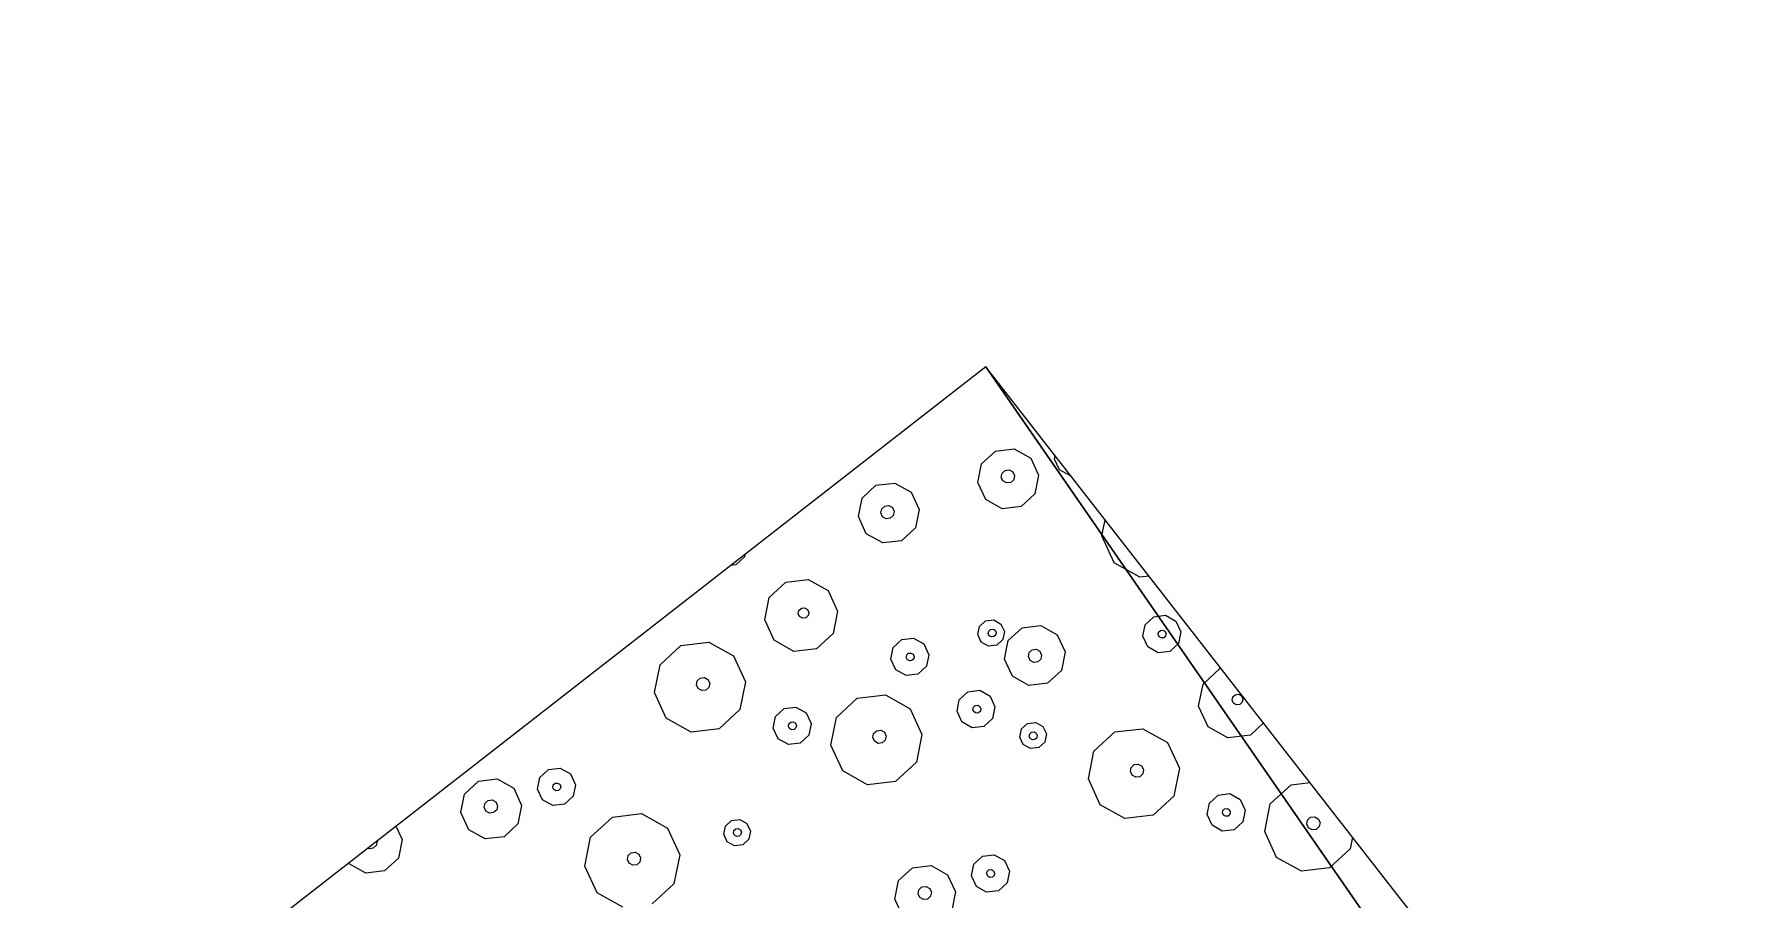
# Model space of a CAD drawing. Header units: metres. Extents: x -2858 to 512, y -1995 to 1252.
# Drawn here: x -980.06 to -972.86, y -821.78 to -818.16 of the extents above; entities that cross this region are included whole.
import ezdxf
from ezdxf.lldxf.tags import DXFTag

# ---------------------------------------------------------------- set-up
doc = ezdxf.new("R2010")
doc.units = ezdxf.units.M
doc.layers.add('Calque commun', color=7, linetype='Continuous')
tags = doc.linetypes.add('HIDDENX2', pattern=[0.75, 0.5, -0.25]).pattern_tags.tags
tags[6:7] = [DXFTag(74, 4), DXFTag(75, 0), DXFTag(340, '0'), DXFTag(46, 1.0), DXFTag(50, 0.0), DXFTag(44, 0.0), DXFTag(45, 0.0)]
tags[4:5] = [DXFTag(74, 4), DXFTag(75, 0), DXFTag(340, '0'), DXFTag(46, 1.0), DXFTag(50, 0.0), DXFTag(44, 0.0), DXFTag(45, 0.0)]

# ---------------------------------------------------------------- blocks, each defined once
blk = doc.blocks.new('pattern')
at = {"layer": 'Calque commun', "color": 54, "linetype": 'Continuous', "lineweight": 9}
for p, q in [((54.2782, 21.6281), (54.321, 21.6533)), ((54.321, 21.6533), (54.4392, 21.6421)), ((54.4392, 21.6421), (54.5281, 21.5636)), ((54.5281, 21.5636), (54.5539, 21.4477)), ((54.3169, 21.4699), (54.3238, 21.4858)), ((54.3207, 21.453), (54.3169, 21.4699)), ((54.3238, 21.4858), (54.3387, 21.4946)), ((54.3387, 21.4946), (54.3559, 21.493)), ((54.3559, 21.493), (54.3689, 21.4815)), ((54.3727, 21.4646), (54.3658, 21.4488)), ((54.3689, 21.4815), (54.3727, 21.4646)), ((54.3336, 21.4416), (54.3207, 21.453)), ((54.3509, 21.44), (54.3336, 21.4416)), ((54.3658, 21.4488), (54.3509, 21.44)), ((54.5539, 21.4477), (54.5067, 21.3389)), ((54.2864, 21.2898), (54.2267, 21.3425)), ((54.5067, 21.3389), (54.4045, 21.2785)), ((54.4045, 21.2785), (54.2864, 21.2898)), ((54.4947, 21.217), (54.5373, 21.2421)), ((54.5373, 21.2421), (54.5865, 21.2374)), ((54.475, 21.1716), (54.4947, 21.217)), ((54.4858, 21.1234), (54.475, 21.1716)), ((54.5372, 21.1665), (54.5413, 21.176)), ((54.5395, 21.1564), (54.5372, 21.1665)), ((54.5413, 21.176), (54.5503, 21.1813)), ((54.5503, 21.1813), (54.5606, 21.1803)), ((54.5606, 21.1803), (54.5684, 21.1735)), ((54.5684, 21.1735), (54.5707, 21.1633)), ((54.5865, 21.2374), (54.6236, 21.2047)), ((54.6236, 21.2047), (54.6343, 21.1565)), ((54.5228, 21.0907), (54.4858, 21.1234)), ((54.5473, 21.1495), (54.5395, 21.1564)), ((54.5576, 21.1485), (54.5473, 21.1495)), ((54.5665, 21.1538), (54.5576, 21.1485)), ((54.5707, 21.1633), (54.5665, 21.1538)), ((54.6146, 21.1111), (54.5721, 21.086)), ((54.6343, 21.1565), (54.6146, 21.1111)), ((54.1706, 21.0315), (54.246, 21.0243)), ((54.246, 21.0243), (54.3172, 20.9614)), ((54.5721, 21.086), (54.5228, 21.0907)), ((54.3172, 20.9614), (54.3378, 20.8688)), ((54.5473, 20.8951), (54.6495, 20.9554)), ((54.6495, 20.9554), (54.7676, 20.9442)), ((54.1482, 20.8865), (54.1537, 20.8993)), ((54.1512, 20.873), (54.1482, 20.8865)), ((54.1537, 20.8993), (54.1656, 20.9063)), ((54.1656, 20.9063), (54.1794, 20.905)), ((54.1794, 20.905), (54.1898, 20.8958)), ((54.1928, 20.8823), (54.1873, 20.8696)), ((54.1898, 20.8958), (54.1928, 20.8823)), ((54.5001, 20.7862), (54.5473, 20.8951)), ((54.7676, 20.9442), (54.8566, 20.8656)), ((54.1616, 20.8639), (54.1512, 20.873)), ((54.1754, 20.8626), (54.1616, 20.8639)), ((54.1873, 20.8696), (54.1754, 20.8626)), ((54.3378, 20.8688), (54.3, 20.7817)), ((54.8566, 20.8656), (54.8824, 20.7498)), ((54.1238, 20.7424), (54.1193, 20.7464)), ((54.2183, 20.7334), (54.1238, 20.7424)), ((54.3, 20.7817), (54.2183, 20.7334)), ((54.5259, 20.6704), (54.5001, 20.7862)), ((54.6454, 20.772), (54.6523, 20.7879)), ((54.6491, 20.7551), (54.6454, 20.772)), ((54.6621, 20.7437), (54.6491, 20.7551)), ((54.6523, 20.7879), (54.6672, 20.7967)), ((54.6793, 20.742), (54.6621, 20.7437)), ((54.6672, 20.7967), (54.6844, 20.795)), ((54.6942, 20.7508), (54.6793, 20.742)), ((54.6844, 20.795), (54.6974, 20.7836)), ((54.7011, 20.7667), (54.6942, 20.7508)), ((54.6974, 20.7836), (54.7011, 20.7667)), ((54.8824, 20.7498), (54.8351, 20.6409)), ((54.6148, 20.5918), (54.5259, 20.6704)), ((55.3442, 20.6522), (55.3867, 20.6773)), ((55.3867, 20.6773), (55.436, 20.6726)), ((55.436, 20.6726), (55.473, 20.6399)), ((54.733, 20.5806), (54.6148, 20.5918)), ((54.8351, 20.6409), (54.733, 20.5806)), ((55.3245, 20.6068), (55.3442, 20.6522)), ((55.3353, 20.5585), (55.3245, 20.6068)), ((55.3867, 20.6017), (55.3908, 20.6112)), ((55.389, 20.5915), (55.3867, 20.6017)), ((55.3967, 20.5847), (55.389, 20.5915)), ((55.3908, 20.6112), (55.3998, 20.6165)), ((55.3998, 20.6165), (55.4101, 20.6155)), ((55.4101, 20.6155), (55.4179, 20.6086)), ((55.4201, 20.5985), (55.416, 20.589)), ((55.4179, 20.6086), (55.4201, 20.5985)), ((55.4838, 20.5916), (55.4641, 20.5463)), ((55.473, 20.6399), (55.4838, 20.5916)), ((54.1176, 20.5177), (54.1602, 20.5429)), ((54.1602, 20.5429), (54.2094, 20.5382)), ((54.2094, 20.5382), (54.2465, 20.5054)), ((55.3723, 20.5258), (55.3353, 20.5585)), ((55.4215, 20.5211), (55.3723, 20.5258)), ((55.4071, 20.5837), (55.3967, 20.5847)), ((55.416, 20.589), (55.4071, 20.5837)), ((55.4641, 20.5463), (55.4215, 20.5211)), ((55.5278, 20.4692), (55.5592, 20.5418)), ((55.5592, 20.5418), (55.6273, 20.582)), ((54.098, 20.4723), (54.1176, 20.5177)), ((54.1087, 20.4241), (54.098, 20.4723)), ((54.1602, 20.4672), (54.1643, 20.4768)), ((54.1624, 20.4571), (54.1602, 20.4672)), ((54.1702, 20.4502), (54.1624, 20.4571)), ((54.1643, 20.4768), (54.1732, 20.482)), ((54.1805, 20.4492), (54.1702, 20.4502)), ((54.1732, 20.482), (54.1836, 20.481)), ((54.1895, 20.4545), (54.1805, 20.4492)), ((54.1836, 20.481), (54.1914, 20.4742)), ((54.1936, 20.464), (54.1895, 20.4545)), ((54.1914, 20.4742), (54.1936, 20.464)), ((54.2573, 20.4572), (54.2376, 20.4118)), ((54.2465, 20.5054), (54.2573, 20.4572)), ((55.545, 20.392), (55.5278, 20.4692)), ((55.6207, 20.4519), (55.6276, 20.4677)), ((55.6245, 20.435), (55.6207, 20.4519)), ((55.6276, 20.4677), (55.6425, 20.4765)), ((55.6425, 20.4765), (55.6598, 20.4749)), ((55.6598, 20.4749), (55.6727, 20.4634)), ((55.6765, 20.4465), (55.6696, 20.4307)), ((55.6727, 20.4634), (55.6765, 20.4465)), ((54.1458, 20.3914), (54.1087, 20.4241)), ((54.195, 20.3867), (54.1458, 20.3914)), ((54.2376, 20.4118), (54.195, 20.3867)), ((54.7982, 20.3524), (54.812, 20.3841)), ((54.812, 20.3841), (54.8418, 20.4017)), ((54.8418, 20.4017), (54.8762, 20.3984)), ((54.8762, 20.3984), (54.9022, 20.3755)), ((54.9022, 20.3755), (54.9097, 20.3418)), ((55.6043, 20.3396), (55.545, 20.392)), ((55.6375, 20.4235), (55.6245, 20.435)), ((55.6547, 20.4219), (55.6375, 20.4235)), ((55.6696, 20.4307), (55.6547, 20.4219)), ((55.7826, 20.4449), (55.7511, 20.3724)), ((54.8057, 20.3186), (54.7982, 20.3524)), ((54.8317, 20.2957), (54.8057, 20.3186)), ((54.8376, 20.3496), (54.8418, 20.3592)), ((54.8399, 20.3395), (54.8376, 20.3496)), ((54.8477, 20.3326), (54.8399, 20.3395)), ((54.8418, 20.3592), (54.8507, 20.3644)), ((54.858, 20.3316), (54.8477, 20.3326)), ((54.8507, 20.3644), (54.861, 20.3635)), ((54.8669, 20.3369), (54.858, 20.3316)), ((54.861, 20.3635), (54.8688, 20.3566)), ((54.8959, 20.31), (54.8661, 20.2924)), ((54.8711, 20.3464), (54.8669, 20.3369)), ((54.8688, 20.3566), (54.8711, 20.3464)), ((54.9097, 20.3418), (54.8959, 20.31)), ((55.683, 20.3321), (55.6043, 20.3396)), ((55.7511, 20.3724), (55.683, 20.3321)), ((54.0321, 20.2631), (54.0608, 20.2378)), ((54.0608, 20.2378), (54.0876, 20.1172)), ((54.5032, 20.2131), (54.5713, 20.2533)), ((54.5713, 20.2533), (54.6501, 20.2458)), ((54.6501, 20.2458), (54.7094, 20.1934)), ((54.8661, 20.2924), (54.8317, 20.2957)), ((54.4718, 20.1405), (54.5032, 20.2131)), ((54.7094, 20.1934), (54.7266, 20.1162)), ((54.871, 20.1475), (54.9135, 20.1726)), ((54.9135, 20.1726), (54.9627, 20.1679)), ((54.9627, 20.1679), (54.9998, 20.1352)), ((54.0876, 20.1172), (54.0385, 20.0038)), ((54.489, 20.0633), (54.4718, 20.1405)), ((54.572, 20.1328), (54.5789, 20.1487)), ((54.5758, 20.1159), (54.572, 20.1328)), ((54.5887, 20.1045), (54.5758, 20.1159)), ((54.5789, 20.1487), (54.5938, 20.1575)), ((54.606, 20.1028), (54.5887, 20.1045)), ((54.5938, 20.1575), (54.611, 20.1559)), ((54.6209, 20.1116), (54.606, 20.1028)), ((54.611, 20.1559), (54.624, 20.1444)), ((54.6277, 20.1275), (54.6209, 20.1116)), ((54.624, 20.1444), (54.6277, 20.1275)), ((54.7266, 20.1162), (54.6951, 20.0437)), ((54.8513, 20.1021), (54.871, 20.1475)), ((54.862, 20.0538), (54.8513, 20.1021)), ((54.9122, 20.0999), (54.9163, 20.1094)), ((54.9144, 20.0898), (54.9122, 20.0999)), ((54.9222, 20.0829), (54.9144, 20.0898)), ((54.9163, 20.1094), (54.9253, 20.1147)), ((54.9253, 20.1147), (54.9356, 20.1137)), ((54.9415, 20.0872), (54.9326, 20.0819)), ((54.9356, 20.1137), (54.9434, 20.1068)), ((54.9456, 20.0967), (54.9415, 20.0872)), ((54.9434, 20.1068), (54.9456, 20.0967)), ((55.0106, 20.0869), (54.9909, 20.0416)), ((54.9998, 20.1352), (55.0106, 20.0869)), ((54.5483, 20.0109), (54.489, 20.0633)), ((54.6951, 20.0437), (54.627, 20.0034)), ((54.8991, 20.0211), (54.862, 20.0538)), ((54.9483, 20.0164), (54.8991, 20.0211)), ((54.9326, 20.0819), (54.9222, 20.0829)), ((54.9909, 20.0416), (54.9483, 20.0164)), ((55.1613, 19.9967), (55.2635, 20.057)), ((55.2635, 20.057), (55.3816, 20.0457)), ((55.3816, 20.0457), (55.4706, 19.9672)), ((54.0385, 20.0038), (53.979, 19.9687)), ((54.627, 20.0034), (54.5483, 20.0109)), ((54.5958, 19.9349), (54.6096, 19.9666)), ((54.6096, 19.9666), (54.6394, 19.9842)), ((54.6314, 19.9345), (54.6356, 19.944)), ((54.6356, 19.944), (54.6445, 19.9493)), ((54.6394, 19.9842), (54.6738, 19.9809)), ((54.6445, 19.9493), (54.6548, 19.9483)), ((54.6548, 19.9483), (54.6626, 19.9414)), ((54.6738, 19.9809), (54.6998, 19.958)), ((54.6998, 19.958), (54.7073, 19.9242)), ((55.1141, 19.8878), (55.1613, 19.9967)), ((55.4706, 19.9672), (55.4964, 19.8514)), ((54.6033, 19.9011), (54.5958, 19.9349)), ((54.6293, 19.8782), (54.6033, 19.9011)), ((54.6637, 19.8749), (54.6293, 19.8782)), ((54.6337, 19.9244), (54.6314, 19.9345)), ((54.6415, 19.9175), (54.6337, 19.9244)), ((54.6518, 19.9165), (54.6415, 19.9175)), ((54.6608, 19.9218), (54.6518, 19.9165)), ((54.6649, 19.9313), (54.6608, 19.9218)), ((54.6626, 19.9414), (54.6649, 19.9313)), ((54.6935, 19.8925), (54.6637, 19.8749)), ((54.7073, 19.9242), (54.6935, 19.8925)), ((55.1399, 19.772), (55.1141, 19.8878)), ((55.2594, 19.8736), (55.2663, 19.8895)), ((55.2632, 19.8567), (55.2594, 19.8736)), ((55.2663, 19.8895), (55.2812, 19.8983)), ((55.2812, 19.8983), (55.2984, 19.8966)), ((55.2984, 19.8966), (55.3114, 19.8852)), ((55.3114, 19.8852), (55.3152, 19.8683)), ((54.8929, 19.7956), (54.9355, 19.8208)), ((54.9355, 19.8208), (54.9847, 19.8161)), ((54.9847, 19.8161), (55.0217, 19.7833)), ((55.2761, 19.8452), (55.2632, 19.8567)), ((55.2934, 19.8436), (55.2761, 19.8452)), ((55.3083, 19.8524), (55.2934, 19.8436)), ((55.3152, 19.8683), (55.3083, 19.8524)), ((55.4964, 19.8514), (55.4492, 19.7425)), ((53.9373, 19.737), (53.9399, 19.7347)), ((53.9399, 19.7347), (53.9506, 19.6864)), ((54.8732, 19.7503), (54.8929, 19.7956)), ((54.884, 19.702), (54.8732, 19.7503)), ((54.9354, 19.7451), (54.9395, 19.7547)), ((54.9377, 19.735), (54.9354, 19.7451)), ((54.9454, 19.7281), (54.9377, 19.735)), ((54.9395, 19.7547), (54.9485, 19.7599)), ((54.9558, 19.7271), (54.9454, 19.7281)), ((54.9485, 19.7599), (54.9588, 19.7589)), ((54.9647, 19.7324), (54.9558, 19.7271)), ((54.9588, 19.7589), (54.9666, 19.7521)), ((54.9689, 19.7419), (54.9647, 19.7324)), ((54.9666, 19.7521), (54.9689, 19.7419)), ((55.0325, 19.7351), (55.0128, 19.6897)), ((55.0217, 19.7833), (55.0325, 19.7351)), ((55.2289, 19.6934), (55.1399, 19.772)), ((55.4492, 19.7425), (55.347, 19.6822)), ((55.9288, 19.7), (55.9426, 19.7317)), ((55.9426, 19.7317), (55.9724, 19.7493)), ((55.9724, 19.7493), (56.0068, 19.746)), ((56.0068, 19.746), (56.0328, 19.7231)), ((53.9506, 19.6864), (53.9309, 19.6411)), ((54.0261, 19.6366), (54.0942, 19.6768)), ((54.0942, 19.6768), (54.1729, 19.6693)), ((54.1729, 19.6693), (54.2322, 19.617)), ((54.921, 19.6693), (54.884, 19.702)), ((54.9702, 19.6646), (54.921, 19.6693)), ((55.0128, 19.6897), (54.9702, 19.6646)), ((55.347, 19.6822), (55.2289, 19.6934)), ((55.9363, 19.6662), (55.9288, 19.7)), ((55.9623, 19.6433), (55.9363, 19.6662)), ((55.9666, 19.6971), (55.9707, 19.7066)), ((55.9688, 19.687), (55.9666, 19.6971)), ((55.9766, 19.6801), (55.9688, 19.687)), ((55.9707, 19.7066), (55.9796, 19.7119)), ((55.987, 19.6791), (55.9766, 19.6801)), ((55.9796, 19.7119), (55.99, 19.7109)), ((55.9959, 19.6844), (55.987, 19.6791)), ((55.99, 19.7109), (55.9978, 19.704)), ((56, 19.6939), (55.9959, 19.6844)), ((56.0265, 19.6576), (55.9967, 19.64)), ((55.9978, 19.704), (56, 19.6939)), ((56.0403, 19.6893), (56.0265, 19.6576)), ((56.0328, 19.7231), (56.0403, 19.6893)), ((53.9309, 19.6411), (53.9187, 19.6338)), ((53.9946, 19.564), (54.0261, 19.6366)), ((54.2322, 19.617), (54.2494, 19.5397)), ((55.4175, 19.5753), (55.4372, 19.6206)), ((55.4372, 19.6206), (55.4798, 19.6458)), ((55.4798, 19.6458), (55.529, 19.6411)), ((55.4838, 19.5797), (55.4928, 19.585)), ((55.4928, 19.585), (55.5031, 19.584)), ((55.5031, 19.584), (55.5109, 19.5771)), ((55.529, 19.6411), (55.5661, 19.6084)), ((55.5661, 19.6084), (55.5768, 19.5601)), ((55.9967, 19.64), (55.9623, 19.6433)), ((56.2143, 19.5774), (56.3207, 19.6402)), ((56.3207, 19.6402), (56.4438, 19.6285)), ((54.0118, 19.4868), (53.9946, 19.564)), ((54.0876, 19.5467), (54.0945, 19.5625)), ((54.0913, 19.5298), (54.0876, 19.5467)), ((54.1043, 19.5183), (54.0913, 19.5298)), ((54.0945, 19.5625), (54.1094, 19.5713)), ((54.1215, 19.5167), (54.1043, 19.5183)), ((54.1094, 19.5713), (54.1266, 19.5697)), ((54.1364, 19.5255), (54.1215, 19.5167)), ((54.1266, 19.5697), (54.1396, 19.5582)), ((54.1433, 19.5413), (54.1364, 19.5255)), ((54.1396, 19.5582), (54.1433, 19.5413)), ((54.2494, 19.5397), (54.218, 19.4672)), ((55.4283, 19.527), (55.4175, 19.5753)), ((55.4653, 19.4943), (55.4283, 19.527)), ((55.4797, 19.5702), (55.4838, 19.5797)), ((55.482, 19.56), (55.4797, 19.5702)), ((55.4898, 19.5532), (55.482, 19.56)), ((55.5001, 19.5522), (55.4898, 19.5532)), ((55.509, 19.5574), (55.5001, 19.5522)), ((55.5132, 19.567), (55.509, 19.5574)), ((55.5109, 19.5771), (55.5132, 19.567)), ((55.5571, 19.5147), (55.5146, 19.4896)), ((55.5768, 19.5601), (55.5571, 19.5147)), ((56.1651, 19.464), (56.2143, 19.5774)), ((56.5364, 19.5467), (56.5633, 19.426)), ((54.0711, 19.4344), (54.0118, 19.4868)), ((54.218, 19.4672), (54.1498, 19.4269)), ((55.5146, 19.4896), (55.4653, 19.4943)), ((56.192, 19.3433), (56.1651, 19.464)), ((56.3263, 19.4482), (56.3332, 19.4641)), ((56.3301, 19.4313), (56.3263, 19.4482)), ((56.3332, 19.4641), (56.3481, 19.4729)), ((56.3481, 19.4729), (56.3653, 19.4713)), ((56.3653, 19.4713), (56.3783, 19.4598)), ((56.3821, 19.4429), (56.3752, 19.427)), ((56.3783, 19.4598), (56.3821, 19.4429)), ((54.1498, 19.4269), (54.0711, 19.4344)), ((54.4666, 19.359), (54.5347, 19.3992)), ((54.5347, 19.3992), (54.6135, 19.3917)), ((54.6135, 19.3917), (54.6728, 19.3394)), ((54.9745, 19.3016), (55.0123, 19.3887)), ((55.0123, 19.3887), (55.094, 19.4369)), ((55.094, 19.4369), (55.1885, 19.4279)), ((55.1885, 19.4279), (55.2597, 19.3651)), ((56.3431, 19.4199), (56.3301, 19.4313)), ((56.3603, 19.4182), (56.3431, 19.4199)), ((56.3752, 19.427), (56.3603, 19.4182)), ((56.5633, 19.426), (56.5141, 19.3126)), ((54.4352, 19.2865), (54.4666, 19.359)), ((54.5425, 19.2865), (54.5574, 19.2953)), ((54.5574, 19.2953), (54.5746, 19.2936)), ((54.6728, 19.3394), (54.69, 19.2622)), ((54.9951, 19.2089), (54.9745, 19.3016)), ((55.0907, 19.2902), (55.0962, 19.3029)), ((55.0962, 19.3029), (55.1081, 19.3099)), ((55.1081, 19.3099), (55.1219, 19.3086)), ((55.1219, 19.3086), (55.1323, 19.2995)), ((55.1323, 19.2995), (55.1353, 19.2859)), ((55.2597, 19.3651), (55.2803, 19.2724)), ((55.4426, 19.1898), (55.4898, 19.2987)), ((55.4898, 19.2987), (55.592, 19.359)), ((55.592, 19.359), (55.7101, 19.3478)), ((55.7101, 19.3478), (55.7991, 19.2693)), ((56.2846, 19.2615), (56.192, 19.3433)), ((56.5141, 19.3126), (56.4077, 19.2498)), ((54.4524, 19.2092), (54.4352, 19.2865)), ((54.5356, 19.2706), (54.5425, 19.2865)), ((54.5393, 19.2537), (54.5356, 19.2706)), ((54.5523, 19.2423), (54.5393, 19.2537)), ((54.5695, 19.2406), (54.5523, 19.2423)), ((54.5844, 19.2494), (54.5695, 19.2406)), ((54.5746, 19.2936), (54.5876, 19.2822)), ((54.5913, 19.2653), (54.5844, 19.2494)), ((54.5876, 19.2822), (54.5913, 19.2653)), ((54.69, 19.2622), (54.6585, 19.1896)), ((55.0937, 19.2767), (55.0907, 19.2902)), ((55.1041, 19.2675), (55.0937, 19.2767)), ((55.1179, 19.2662), (55.1041, 19.2675)), ((55.1298, 19.2732), (55.1179, 19.2662)), ((55.1353, 19.2859), (55.1298, 19.2732)), ((55.2803, 19.2724), (55.2425, 19.1853)), ((55.7991, 19.2693), (55.8249, 19.1534)), ((56.4077, 19.2498), (56.2846, 19.2615)), ((54.5117, 19.1569), (54.4524, 19.2092)), ((54.5904, 19.1494), (54.5117, 19.1569)), ((54.6585, 19.1896), (54.5904, 19.1494)), ((55.0663, 19.1461), (54.9951, 19.2089)), ((55.2425, 19.1853), (55.1608, 19.1371)), ((55.4684, 19.074), (55.4426, 19.1898)), ((55.5879, 19.1756), (55.5948, 19.1915)), ((55.5916, 19.1587), (55.5879, 19.1756)), ((55.6046, 19.1473), (55.5916, 19.1587)), ((55.5948, 19.1915), (55.6097, 19.2003)), ((55.6097, 19.2003), (55.6269, 19.1987)), ((55.6367, 19.1544), (55.6218, 19.1457)), ((55.6269, 19.1987), (55.6399, 19.1872)), ((55.6436, 19.1703), (55.6367, 19.1544)), ((55.6399, 19.1872), (55.6436, 19.1703)), ((55.8249, 19.1534), (55.7776, 19.0446)), ((55.1608, 19.1371), (55.0663, 19.1461)), ((55.6218, 19.1457), (55.6046, 19.1473)), ((56.2867, 19.0558), (56.3292, 19.0809)), ((56.3292, 19.0809), (56.3785, 19.0762)), ((55.5573, 18.9955), (55.4684, 19.074)), ((55.7776, 19.0446), (55.6755, 18.9842)), ((56.267, 19.0104), (56.2867, 19.0558)), ((56.2777, 18.9622), (56.267, 19.0104)), ((56.3292, 19.0053), (56.3333, 19.0148)), ((56.3333, 19.0148), (56.3423, 19.0201)), ((56.3423, 19.0201), (56.3526, 19.0191)), ((56.3526, 19.0191), (56.3604, 19.0123)), ((56.3604, 19.0123), (56.3626, 19.0021)), ((56.3785, 19.0762), (56.4155, 19.0435)), ((56.4155, 19.0435), (56.4263, 18.9953)), ((55.0943, 18.9415), (55.1027, 18.9465)), ((55.1027, 18.9465), (55.1519, 18.9418)), ((55.1519, 18.9418), (55.1672, 18.9283)), ((55.6755, 18.9842), (55.5573, 18.9955)), ((56.3148, 18.9295), (56.2777, 18.9622)), ((56.3315, 18.9952), (56.3292, 19.0053)), ((56.3392, 18.9883), (56.3315, 18.9952)), ((56.3496, 18.9873), (56.3392, 18.9883)), ((56.3585, 18.9926), (56.3496, 18.9873)), ((56.3626, 19.0021), (56.3585, 18.9926)), ((56.4066, 18.9499), (56.364, 18.9248)), ((56.4263, 18.9953), (56.4066, 18.9499)), ((56.4703, 18.8729), (56.5017, 18.9454)), ((56.5017, 18.9454), (56.5698, 18.9857)), ((56.5698, 18.9857), (56.6486, 18.9782)), ((56.6486, 18.9782), (56.7079, 18.9258)), ((56.364, 18.9248), (56.3148, 18.9295)), ((56.4874, 18.7956), (56.4703, 18.8729)), ((56.5632, 18.8555), (56.5701, 18.8714)), ((56.5701, 18.8714), (56.585, 18.8802)), ((56.585, 18.8802), (56.6023, 18.8785)), ((56.6023, 18.8785), (56.6152, 18.8671)), ((56.6152, 18.8671), (56.619, 18.8502)), ((56.7079, 18.9258), (56.7251, 18.8486)), ((56.5468, 18.7433), (56.4874, 18.7956)), ((56.567, 18.8386), (56.5632, 18.8555)), ((56.58, 18.8271), (56.567, 18.8386)), ((56.5972, 18.8255), (56.58, 18.8271)), ((56.6121, 18.8343), (56.5972, 18.8255)), ((56.619, 18.8502), (56.6121, 18.8343)), ((56.7251, 18.8486), (56.6936, 18.776)), ((56.6255, 18.7358), (56.5468, 18.7433)), ((56.6936, 18.776), (56.6255, 18.7358)), ((56.918, 18.6118), (56.9423, 18.6679)), ((56.9423, 18.6679), (57.0104, 18.7081)), ((57.0104, 18.7081), (57.0892, 18.7006)), ((57.0892, 18.7006), (57.1485, 18.6482)), ((57.1485, 18.6482), (57.1657, 18.571)), ((57.0175, 18.5938), (57.0181, 18.5953)), ((57.0181, 18.5953), (57.033, 18.6041)), ((57.033, 18.6041), (57.0503, 18.6025)), ((57.0503, 18.6025), (57.0632, 18.591)), ((57.0632, 18.591), (57.0645, 18.5853)), ((57.1657, 18.571), (57.1641, 18.5673))]:
    blk.add_line(p, q, dxfattribs=at)
at = {"layer": 'Calque commun', "color": 7, "linetype": 'Continuous', "lineweight": 9}
mesh = blk.add_polyface(dxfattribs=at)
corners = [(70.8497, 113.5412), (53.8349, 19.1692), (74.7282, 106.3237), (76.0435, 113.5984), (74.769, 106.1763), (58.8077, 18.2701), (114.1703, 105.207), (114.1703, 98.5387)]
mesh.append_faces([[corners[k] for k in face] for face in [(3, 4, 6)]], dxfattribs={"vtx0": -1, "vtx1": -1, "color": 7})
mesh.append_faces([[corners[k] for k in face] for face in [(3, 2, 4)]], dxfattribs={"vtx0": -1, "vtx2": -1, "color": 7})
mesh.append_faces([[corners[k] for k in face] for face in [(5, 2, 1)]], dxfattribs={"vtx1": -1, "color": 7})
mesh.append_faces([[corners[k] for k in face] for face in [(0, 1, 2), (3, 0, 2)]], dxfattribs={"vtx1": -1, "vtx2": -1, "color": 7})
mesh.append_faces([[corners[k] for k in face] for face in [(4, 7, 6)]], dxfattribs={"vtx2": -1, "color": 7})

msp = doc.modelspace()

# ---------------------------------------------------------------- linework, layer by layer
at = {"layer": 'Calque commun', "color": 3, "linetype": 'HIDDENX2', "lineweight": 18, "extrusion": (0, 0, -1)}
msp.add_arc((879.8798, -719.4797), 120.3746, 259.883419, 322.052272, dxfattribs=at)

# ---------------------------------------------------------------- block references
at = {"layer": 'Calque commun', "color": 0, "linetype": 'ByBlock', "lineweight": -2, "rotation": 228.1617603435354}
msp.add_blockref('pattern', (-954.4467, -766.6559), dxfattribs=at)

doc.saveas('drawing.dxf')
